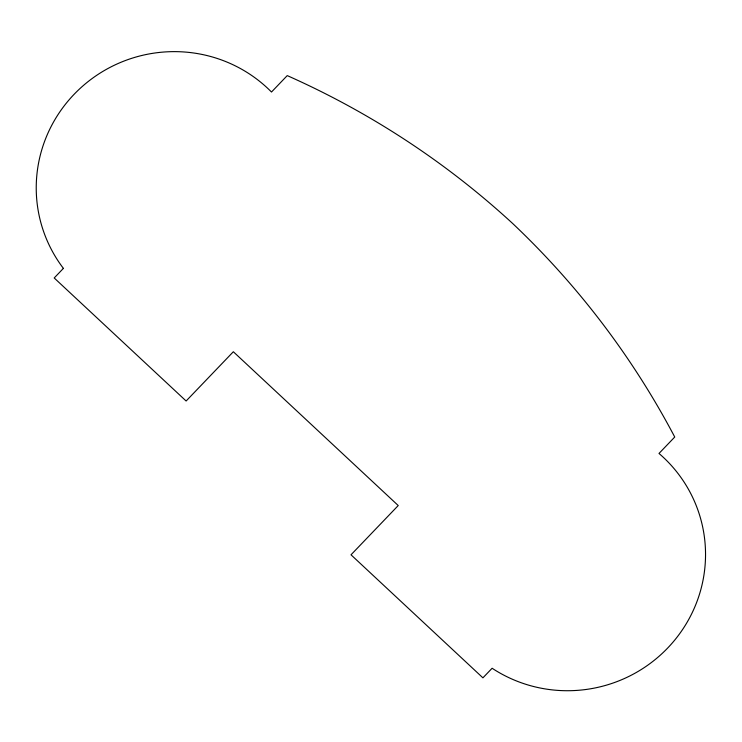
<?xml version="1.0" encoding="UTF-8"?>
<svg xmlns="http://www.w3.org/2000/svg" width="742" height="742" viewBox="0 0 742 742"><rect width="100%" height="100%" fill="white"/><g stroke="black" fill="none" stroke-linecap="round" stroke-linejoin="round"><path stroke-width="1.11" d="M63.395 268.381L54.203 277.972L186.121 401.005L233.34 351.745L398.231 505.543L351.012 554.803L482.921 677.845L492.113 668.254A136.982 134.775 -17.9 0 0 677.01 637.23A136.982 134.775 -17.9 0 0 658.998 453.455L674.738 437.029A842.346 828.768 -17.9 0 0 512.555 223.388A842.346 828.768 -17.9 0 0 287.237 75.601L271.498 92.027A136.982 134.775 -17.9 0 0 84.477 84.56A136.982 134.775 -17.9 0 0 63.395 268.381"/></g></svg>
